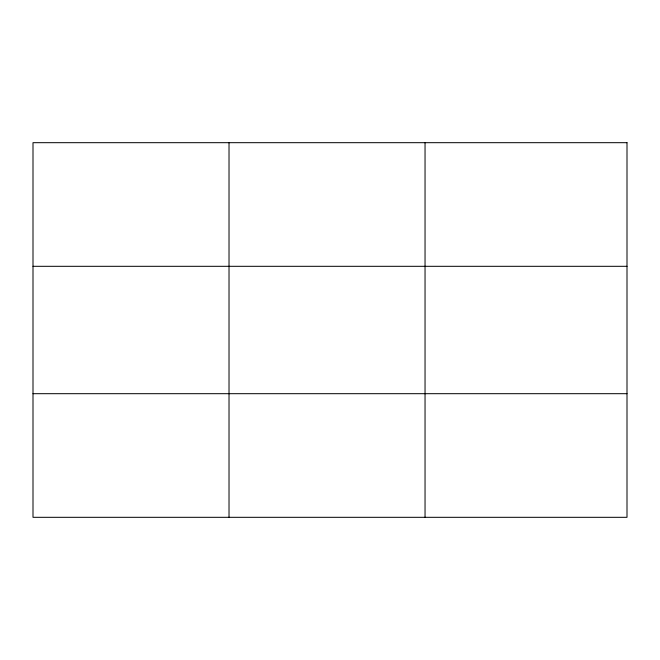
<?xml version="1.0" encoding="UTF-8"?>
<svg xmlns="http://www.w3.org/2000/svg" width="660" height="660" viewBox="0 0 660 660"><rect width="100%" height="100%" fill="white"/><g stroke="black" fill="none" stroke-linecap="round" stroke-linejoin="round"><path stroke-width="0.99" d="M229.02 142.684L229.02 517.316M425.04 142.684L425.04 517.316M33 266.31L627 266.31M33 393.69L627 393.69M627 142.684L627 517.316L33 517.316L33 142.684L627 142.684"/></g></svg>
